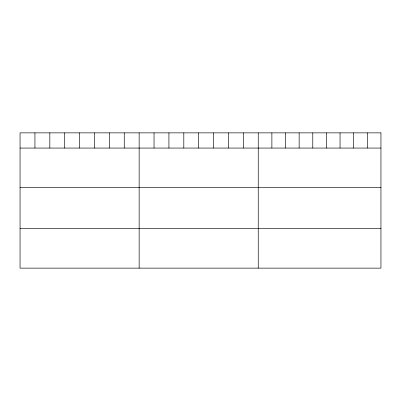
<?xml version="1.0" encoding="UTF-8"?>
<svg xmlns="http://www.w3.org/2000/svg" width="401" height="401" viewBox="0 0 401 401"><rect width="100%" height="100%" fill="white"/><g stroke="black" fill="none" stroke-linecap="round" stroke-linejoin="round"><path stroke-width="0.6" d="M20.05 148.064L380.95 148.064M20.05 187.688L380.95 187.688M20.05 228.51L380.95 228.51M367.316 132.866L367.316 148.064M353.682 132.866L353.682 148.064M340.048 132.866L340.048 148.064M326.414 132.866L326.414 148.064M312.78 132.866L312.78 148.064M299.146 132.866L299.146 148.064M285.512 132.866L285.512 148.064M271.878 132.866L271.878 148.064M258.244 132.866L258.244 268.134M243.357 132.866L243.357 148.064M228.47 132.866L228.47 148.064M213.583 132.866L213.583 148.064M198.695 132.866L198.695 148.064M183.808 132.866L183.808 148.064M168.921 132.866L168.921 148.064M154.034 132.866L154.034 148.064M139.147 132.866L139.147 268.134M124.26 132.866L124.26 148.064M109.373 132.866L109.373 148.064M94.486 132.866L94.486 148.064M79.599 132.866L79.599 148.064M64.711 132.866L64.711 148.064M49.824 132.866L49.824 148.064M34.937 132.866L34.937 148.064M380.95 132.866L20.05 132.866L20.05 268.134L380.95 268.134L380.95 132.866"/></g></svg>
